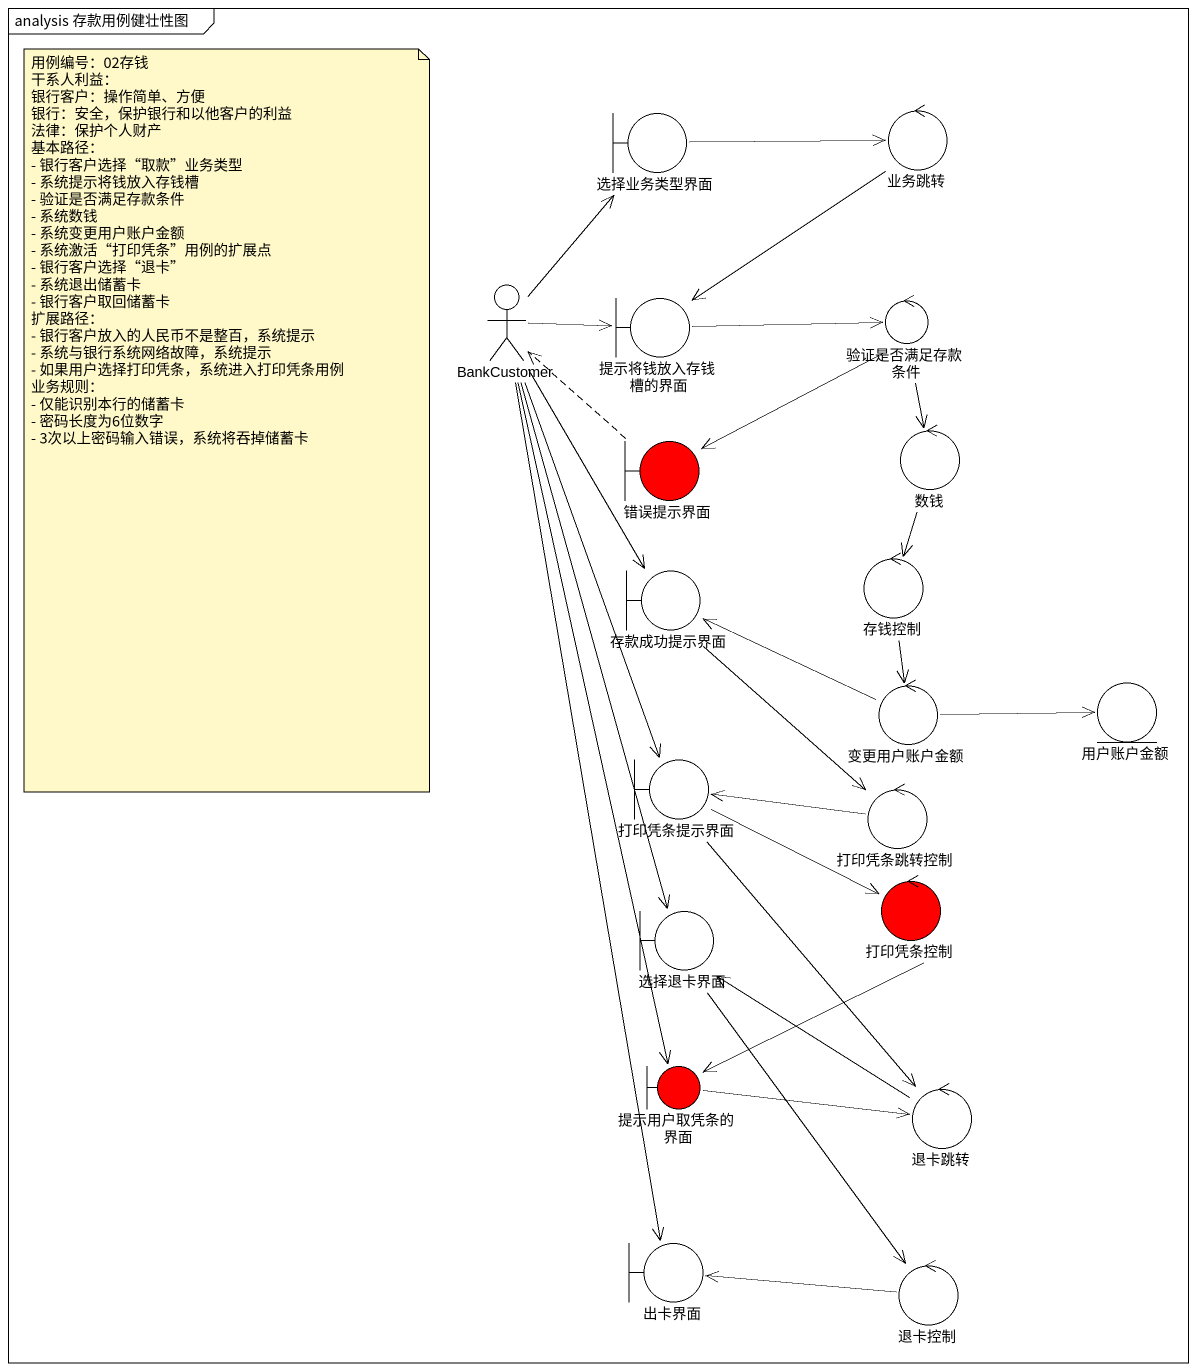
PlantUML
@startuml
mainframe analysis 存款用例健壮性图
boundary 选择业务类型界面
control 业务跳转
actor BankCustomer
boundary 提示将钱放入存钱槽的界面
control 验证是否满足存款条件
boundary 错误提示界面 #FF0000
control 数钱
control 存钱控制
boundary 存款成功提示界面
control 变更用户账户金额
entity 用户账户金额
boundary 打印凭条提示界面
control 打印凭条跳转控制
boundary 选择退卡界面
control 打印凭条控制 #FF0000
boundary 提示用户取凭条的界面 #FF0000
control 退卡跳转
boundary 出卡界面
control 退卡控制
选择业务类型界面 -right-> 业务跳转
业务跳转 --> 提示将钱放入存钱槽的界面
BankCustomer -up-> 选择业务类型界面
BankCustomer -right-> 提示将钱放入存钱槽的界面
BankCustomer --> 存款成功提示界面
BankCustomer --> 打印凭条提示界面
BankCustomer --> 选择退卡界面
BankCustomer --> 提示用户取凭条的界面
BankCustomer --> 出卡界面
提示将钱放入存钱槽的界面 -right-> 验证是否满足存款条件
验证是否满足存款条件 -left-> 错误提示界面
验证是否满足存款条件 --> 数钱
错误提示界面 .up.> BankCustomer
数钱 --> 存钱控制
存钱控制 --> 变更用户账户金额
存款成功提示界面 --> 打印凭条跳转控制
变更用户账户金额 -left-> 存款成功提示界面
变更用户账户金额 -right-> 用户账户金额
打印凭条提示界面 -right-> 打印凭条控制
打印凭条提示界面 --> 退卡跳转
打印凭条跳转控制 -left-> 打印凭条提示界面
选择退卡界面 --> 退卡控制
打印凭条控制 --> 提示用户取凭条的界面
提示用户取凭条的界面 -right-> 退卡跳转
退卡跳转 -up-> 选择退卡界面
退卡控制 -left-> 出卡界面
note as N1
  用例编号：02存钱
  干系人利益：
  银行客户：操作简单、方便
  银行：安全，保护银行和以他客户的利益
  法律：保护个人财产
  基本路径：
  - 银行客户选择“取款”业务类型
  - 系统提示将钱放入存钱槽
  - 验证是否满足存款条件
  - 系统数钱
  - 系统变更用户账户金额
  - 系统激活“打印凭条”用例的扩展点
  - 银行客户选择“退卡”
  - 系统退出储蓄卡
  - 银行客户取回储蓄卡
  扩展路径：
  - 银行客户放入的人民币不是整百，系统提示
  - 系统与银行系统网络故障，系统提示
  - 如果用户选择打印凭条，系统进入打印凭条用例
  业务规则：
  - 仅能识别本行的储蓄卡
  - 密码长度为6位数字
  - 3次以上密码输入错误，系统将吞掉储蓄卡
end note
@enduml
